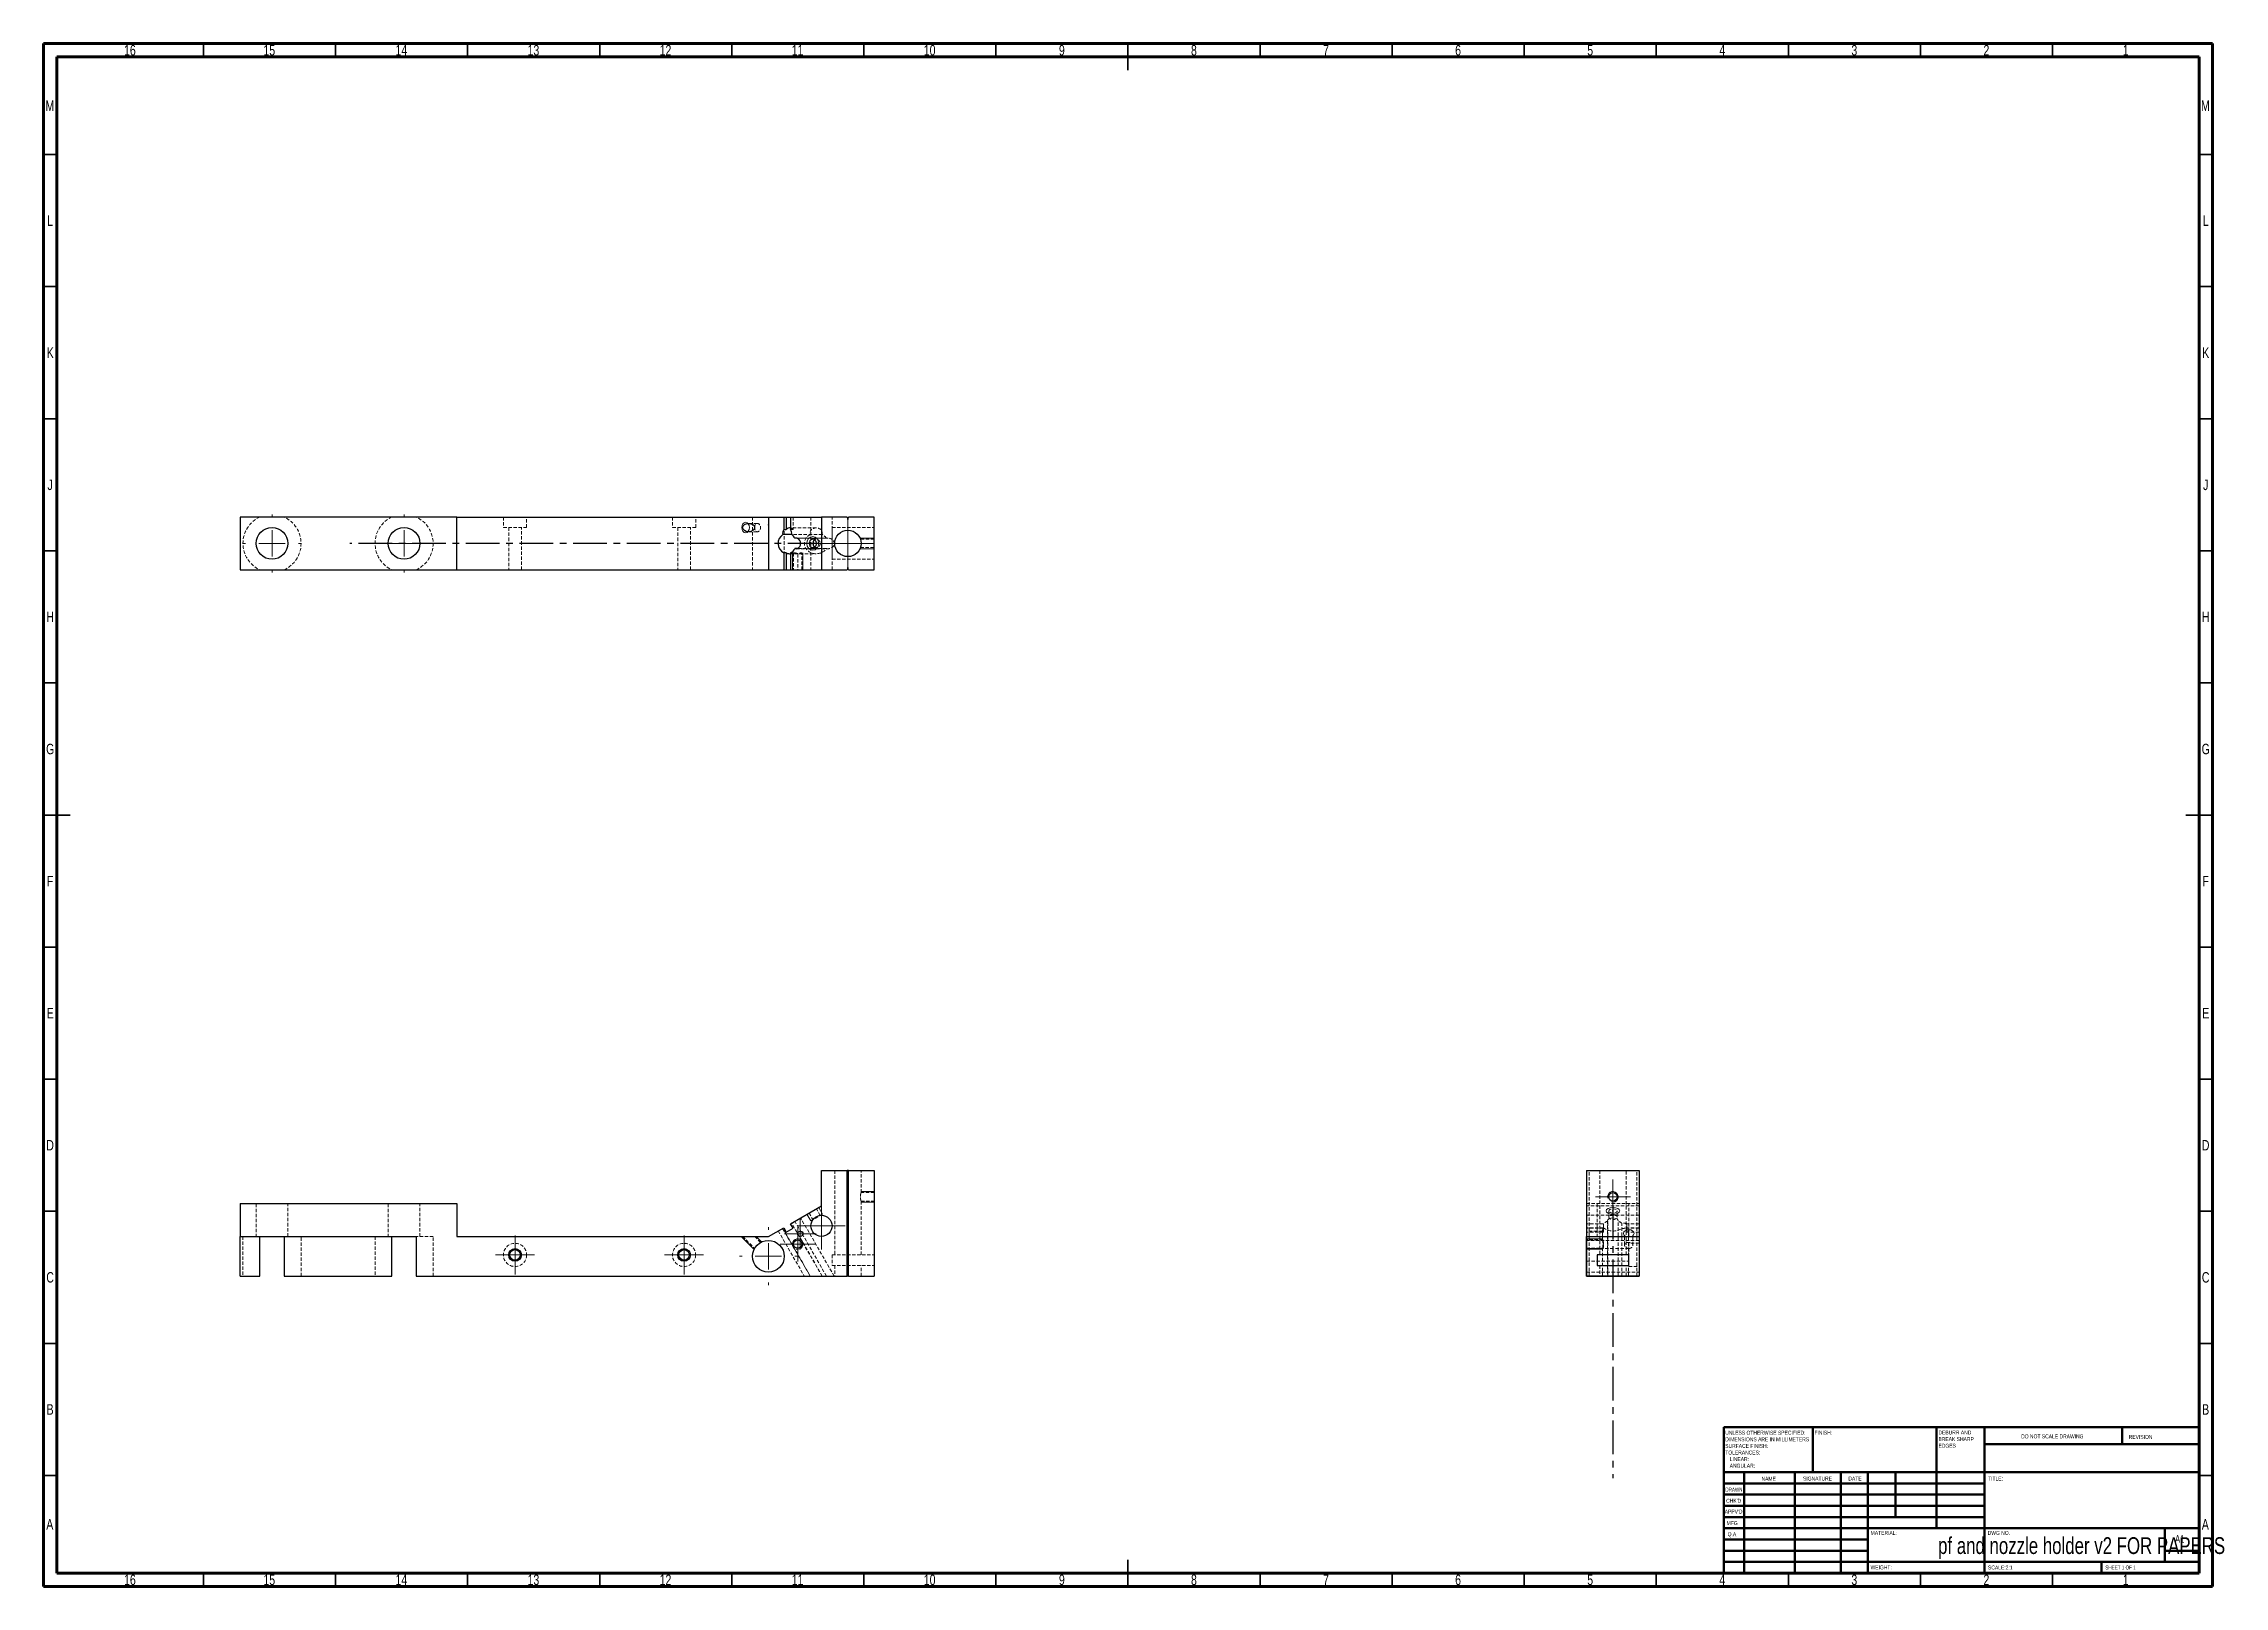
# Model space of a CAD drawing. Header units: millimetres. Extents: x 15 to 841, y 5 to 589.
import ezdxf

# ---------------------------------------------------------------- set-up
doc = ezdxf.new("R2010")
doc.units = ezdxf.units.MM
doc.header["$PDSIZE"] = -1
doc.linetypes.add('CENTERX2', pattern=[20.32, 12.7, -2.54, 2.54, -2.54])
doc.linetypes.add('HIDDEN', pattern=[1.905, 1.27, -0.635])
doc.styles.add('SLDTEXTSTYLE0', font='TXT', dxfattribs={"width": 0.75})
doc.styles.add('SLDTEXTSTYLE1', font='TXT', dxfattribs={"width": 0.686449})
doc.styles.add('SLDTEXTSTYLE2', font='TXT', dxfattribs={"width": 0.6875})

# ---------------------------------------------------------------- blocks, each defined once
blk = doc.blocks.new('SW_NOTE_0')
at = {"color": 0, "linetype": 'Continuous', "lineweight": 0, "char_height": 1.5, "attachment_point": 1, "style": 'SLDTEXTSTYLE0'}
for s, insert in [('UNLESS OTHERWISE SPECIFIED:', (0, 1.93)), ('TOLERANCES:', (0, -5.57)), ('SURFACE FINISH:', (0, -3.07)), ('DIMENSIONS ARE IN MILLIMETERS', (0, -0.57)), ('LINEAR:', (1.69, -8.07)), ('ANGULAR:', (1.69, -10.57))]:
    blk.add_mtext(s, dxfattribs=dict(at, insert=insert))
blk = doc.blocks.new('SW_NOTE_0_1')
at = {"color": 0, "linetype": 'Continuous', "lineweight": 0, "char_height": 1.5, "attachment_point": 1, "style": 'SLDTEXTSTYLE0'}
for s, insert in [('DEBURR AND', (0, 1.93)), ('BREAK SHARP', (0, -0.57)), ('EDGES', (0, -3.07))]:
    blk.add_mtext(s, dxfattribs=dict(at, insert=insert))
blk = doc.blocks.new('SW_CENTERMARKSYMBOL_0')
at = {"color": 0, "linetype": 'Continuous', "lineweight": 18}
for p, q in [((-5, 0), (-6.6, 0)), ((0, 0), (-5, 0)), ((0, 5), (0, 6.6)), ((0, 0), (0, 5)), ((0, 0), (0, -5)), ((0, 0), (5, 0)), ((5, 0), (6.6, 0)), ((0, -5), (0, -6.6))]:
    blk.add_line(p, q, dxfattribs=at)
blk = doc.blocks.new('SW_CENTERMARKSYMBOL_1')
at = {"color": 0, "linetype": 'Continuous', "lineweight": 18}
for p, q in [((-5, 0), (-6, 0)), ((0, 0), (-5, 0)), ((0, 5), (0, 6)), ((0, 0), (0, 5)), ((0, 0), (0, -5)), ((0, 0), (5, 0)), ((5, 0), (6, 0)), ((0, -5), (0, -6))]:
    blk.add_line(p, q, dxfattribs=at)
blk = doc.blocks.new('SW_CENTERMARKSYMBOL_2')
at = {"color": 0, "linetype": 'Continuous', "lineweight": 18}
for p, q in [((0, 5), (0, 9)), ((-5, 0), (-9, 0)), ((0, 0), (-5, 0)), ((0, 0), (0, 5)), ((0, 0), (0, -5)), ((0, 0), (5, 0)), ((5, 0), (9, 0)), ((0, -5), (0, -9))]:
    blk.add_line(p, q, dxfattribs=at)
blk = doc.blocks.new('SW_CENTERMARKSYMBOL_3')
at = {"color": 0, "linetype": 'Continuous', "lineweight": 18}
for p, q in [((0, 10), (0, 11)), ((-10, 0), (-11, 0)), ((0, 0), (-5, 0)), ((0, 0), (0, 5)), ((0, 0), (0, -5)), ((0, 0), (5, 0)), ((10, 0), (11, 0)), ((0, -10), (0, -11))]:
    blk.add_line(p, q, dxfattribs=at)
blk = doc.blocks.new('SW_CENTERMARKSYMBOL_4')
at = {"color": 0, "linetype": 'Continuous', "lineweight": 18}
for p, q in [((-5, 0), (-7.4, 0)), ((0, 0), (-5, 0)), ((0, 5), (0, 7.4)), ((0, 0), (0, 5)), ((0, 0), (0, -5)), ((0, 0), (5, 0)), ((5, 0), (7.4, 0)), ((0, -5), (0, -7.4))]:
    blk.add_line(p, q, dxfattribs=at)
blk = doc.blocks.new('SW_CENTERMARKSYMBOL_5')
at = {"color": 0, "linetype": 'Continuous', "lineweight": 18}
for p, q in [((-5, 0), (-7.4, 0)), ((0, 0), (-5, 0)), ((0, 5), (0, 7.4)), ((0, 0), (0, 5)), ((0, 0), (0, -5)), ((0, 0), (5, 0)), ((5, 0), (7.4, 0)), ((0, -5), (0, -7.4))]:
    blk.add_line(p, q, dxfattribs=at)
blk = doc.blocks.new('SW_CENTERMARKSYMBOL_6')
at = {"color": 0, "linetype": 'Continuous', "lineweight": 18}
for p, q in [((0, 10), (0, 11)), ((-10, 0), (-11, 0)), ((0, 0), (-5, 0)), ((0, 0), (0, 5)), ((0, 0), (0, -5)), ((0, 0), (5, 0)), ((10, 0), (11, 0)), ((0, -10), (0, -11))]:
    blk.add_line(p, q, dxfattribs=at)
blk = doc.blocks.new('SW_CENTERMARKSYMBOL_7')
at = {"color": 0, "linetype": 'Continuous', "lineweight": 18}
for p, q in [((0, 5), (0, 10)), ((-5, 0), (-10, 0)), ((0, 0), (-5, 0)), ((0, 0), (0, 5)), ((0, 0), (0, -5)), ((0, 0), (5, 0)), ((5, 0), (10, 0)), ((0, -5), (0, -10))]:
    blk.add_line(p, q, dxfattribs=at)
blk = doc.blocks.new('SW_CENTERMARKSYMBOL_8')
at = {"color": 0, "linetype": 'Continuous', "lineweight": 18}
for p, q in [((0, 10), (0, 11)), ((-10, 0), (-11, 0)), ((0, 0), (-5, 0)), ((0, 0), (0, 5)), ((0, 0), (0, -5)), ((0, 0), (5, 0)), ((10, 0), (11, 0)), ((0, -10), (0, -11))]:
    blk.add_line(p, q, dxfattribs=at)
blk = doc.blocks.new('SW_CENTERMARKSYMBOL_9')
at = {"color": 0, "linetype": 'Continuous', "lineweight": 18}
for p, q in [((-5, 0), (-6.6, 0)), ((0, 0), (-5, 0)), ((0, 5), (0, 6.6)), ((0, 0), (0, 5)), ((0, 0), (0, -5)), ((0, 0), (5, 0)), ((5, 0), (6.6, 0)), ((0, -5), (0, -6.6))]:
    blk.add_line(p, q, dxfattribs=at)

msp = doc.modelspace()

# ---------------------------------------------------------------- linework, layer by layer
at = {"color": 7, "linetype": 'Continuous', "lineweight": 70}
for p, q in [((15, 5), (15, 589)), ((15, 589), (836, 589)), ((836, 589), (836, 5)), ((20, 10), (20, 584)), ((20, 584), (831, 584)), ((831, 584), (831, 10)), ((831, 10), (20, 10)), ((836, 5), (15, 5))]:
    msp.add_line(p, q, dxfattribs=at)
at = {"color": 7, "linetype": 'Continuous', "lineweight": 35}
for p, q in [((75.5, 584), (75.5, 589)), ((125.5, 584), (125.5, 589)), ((175.5, 584), (175.5, 589)), ((225.5, 584), (225.5, 589)), ((275.5, 584), (275.5, 589)), ((325.5, 584), (325.5, 589)), ((375.5, 584), (375.5, 589)), ((425.5, 589), (425.5, 579)), ((425.5, 584), (425.5, 589)), ((475.5, 584), (475.5, 589)), ((525.5, 584), (525.5, 589)), ((575.5, 584), (575.5, 589)), ((625.5, 584), (625.5, 589)), ((675.5, 584), (675.5, 589)), ((725.5, 584), (725.5, 589)), ((775.5, 584), (775.5, 589)), ((20, 547), (15, 547)), ((831, 547), (836, 547)), ((20, 497), (15, 497)), ((831, 497), (836, 497)), ((20, 447), (15, 447)), ((831, 447), (836, 447)), ((20, 397), (15, 397)), ((831, 397), (836, 397)), ((20, 347), (15, 347)), ((831, 347), (836, 347)), ((15, 297), (25, 297)), ((20, 297), (15, 297)), ((836, 297), (826, 297)), ((831, 297), (836, 297)), ((20, 247), (15, 247)), ((831, 247), (836, 247)), ((20, 197), (15, 197)), ((831, 197), (836, 197)), ((20, 147), (15, 147)), ((831, 147), (836, 147)), ((20, 97), (15, 97)), ((831, 97), (836, 97)), ((20, 47), (15, 47)), ((831, 47), (836, 47)), ((75.5, 10), (75.5, 5)), ((125.5, 10), (125.5, 5)), ((175.5, 10), (175.5, 5)), ((225.5, 10), (225.5, 5)), ((275.5, 10), (275.5, 5)), ((325.5, 10), (325.5, 5)), ((375.5, 10), (375.5, 5)), ((425.5, 5), (425.5, 15)), ((425.5, 10), (425.5, 5)), ((475.5, 10), (475.5, 5)), ((525.5, 10), (525.5, 5)), ((575.5, 10), (575.5, 5)), ((625.5, 10), (625.5, 5)), ((675.5, 10), (675.5, 5)), ((725.5, 10), (725.5, 5)), ((775.5, 10), (775.5, 5))]:
    msp.add_line(p, q, dxfattribs=at)
at = {"color": 7, "linetype": 'Continuous', "lineweight": 25}
for p, q in [((89.46, 409.8), (89.46, 389.8)), ((171.46, 409.8), (89.46, 409.8)), ((171.46, 389.8), (171.46, 409.8)), ((171.46, 409.8), (289.46, 409.8)), ((289.46, 409.8), (289.46, 389.8)), ((289.46, 409.8), (295.16, 409.8)), ((295.16, 409.8), (295.16, 405.02)), ((295.16, 409.8), (296.16, 409.8)), ((295.16, 405.02), (296.16, 405.02)), ((296.16, 409.8), (296.16, 405.02)), ((296.16, 409.8), (297.76, 409.8)), ((297.76, 409.8), (297.76, 405.02)), ((297.76, 409.8), (309.46, 409.8)), ((309.46, 409.8), (309.46, 389.8)), ((319.2, 409.8), (309.46, 409.8)), ((319.2, 409.8), (319.46, 408.8)), ((319.46, 408.8), (319.73, 409.8)), ((329.46, 409.8), (319.73, 409.8)), ((329.46, 389.8), (329.46, 409.8)), ((298.14, 403.18), (294.79, 403.18)), ((300.28, 401.73), (299.4, 401.73)), ((300.28, 397.86), (299.4, 397.86)), ((89.46, 389.8), (171.46, 389.8)), ((171.46, 389.8), (289.46, 389.8)), ((289.46, 389.8), (295.16, 389.8)), ((296.16, 396.2), (295.16, 396.2)), ((295.16, 396.2), (295.16, 389.8)), ((295.16, 389.8), (296.16, 389.8)), ((296.16, 396.2), (296.16, 389.8)), ((296.16, 389.8), (297.76, 389.8)), ((297.76, 396.2), (297.76, 389.8)), ((297.76, 389.8), (309.46, 389.8)), ((309.46, 389.8), (319.2, 389.8)), ((319.46, 390.8), (319.2, 389.8)), ((319.73, 389.8), (319.46, 390.8)), ((319.73, 389.8), (329.46, 389.8)), ((309.46, 149.02), (309.46, 162.47)), ((309.46, 162.47), (319.2, 162.47)), ((319.2, 122.47), (319.2, 162.47)), ((319.46, 162.47), (319.2, 162.47)), ((319.46, 122.47), (319.46, 162.47)), ((319.73, 162.47), (319.46, 162.47)), ((319.73, 122.47), (319.73, 162.47)), ((319.73, 162.47), (329.46, 162.47)), ((329.46, 162.47), (329.46, 122.47)), ((599.07, 162.47), (599.07, 122.47)), ((599.07, 162.47), (619.07, 162.47)), ((619.07, 162.47), (619.07, 122.47)), ((89.46, 149.88), (89.46, 137.48)), ((89.46, 149.88), (171.46, 149.88)), ((171.46, 149.88), (171.46, 137.48)), ((297.76, 142.27), (309.46, 149.02)), ((289.46, 137.48), (295.16, 140.77)), ((295.16, 140.77), (296.16, 139.04)), ((296.16, 139.04), (298.76, 140.54)), ((298.76, 140.54), (297.76, 142.27)), ((89.46, 137.48), (96.88, 137.48)), ((89.46, 122.47), (89.46, 137.48)), ((89.46, 137.48), (156.05, 137.48)), ((96.88, 122.47), (96.88, 137.48)), ((106.05, 137.48), (106.05, 122.47)), ((106.05, 137.48), (146.88, 137.48)), ((146.88, 122.47), (146.88, 137.48)), ((156.05, 137.48), (156.05, 122.47)), ((171.46, 137.48), (289.46, 137.48)), ((615.07, 130.47), (603.07, 130.47)), ((603.07, 130.47), (603.07, 126.47)), ((603.07, 126.47), (615.07, 126.47)), ((615.07, 126.47), (615.07, 130.47)), ((89.46, 122.47), (96.88, 122.47)), ((106.05, 122.47), (146.88, 122.47)), ((156.05, 122.47), (319.2, 122.47)), ((319.46, 122.47), (319.2, 122.47)), ((319.73, 122.47), (319.46, 122.47)), ((319.73, 122.47), (329.46, 122.47)), ((599.07, 122.47), (619.07, 122.47))]:
    msp.add_line(p, q, dxfattribs=at)
at = {"color": 7, "linetype": 'HIDDEN', "lineweight": 18}
for p, q in [((189.06, 409.8), (189.06, 405.8)), ((189.06, 405.8), (197.86, 405.8)), ((191.06, 405.8), (191.06, 389.8)), ((195.86, 389.8), (195.86, 405.8)), ((197.86, 405.8), (197.86, 409.8)), ((253.06, 409.8), (253.06, 405.8)), ((253.06, 405.8), (261.86, 405.8)), ((255.06, 405.8), (255.06, 389.8)), ((259.86, 389.8), (259.86, 405.8)), ((261.86, 405.8), (261.86, 409.8)), ((285.15, 407.4), (281.88, 407.4)), ((283.39, 409.8), (283.39, 389.8)), ((295.39, 389.8), (295.39, 409.8)), ((307.46, 405.7), (297.46, 405.7)), ((298.76, 405.02), (297.76, 405.02)), ((298.76, 409.8), (298.76, 405.02)), ((305.46, 409.8), (305.46, 389.8)), ((313.46, 389.8), (313.46, 409.8)), ((313.46, 405.8), (313.46, 393.8)), ((313.46, 405.8), (329.46, 405.8)), ((281.88, 404.2), (285.15, 404.2)), ((309.7, 403.18), (298.14, 403.18)), ((311.97, 401.8), (299.84, 401.8)), ((299.84, 397.8), (311.97, 397.8)), ((311.37, 401.73), (300.28, 401.73)), ((311.37, 397.86), (300.28, 397.86)), ((307.46, 401.4), (306.19, 401.4)), ((306.19, 398.2), (307.46, 398.2)), ((329.46, 401.4), (324.2, 401.4)), ((324.2, 398.2), (329.46, 398.2)), ((297.46, 395.9), (299.67, 395.9)), ((297.76, 396.2), (298.76, 396.2)), ((298.76, 396.2), (298.76, 389.8)), ((298.86, 396.15), (298.86, 389.8)), ((302.46, 395.8), (300.46, 395.8)), ((300.46, 395.8), (300.46, 389.8)), ((301.26, 395.9), (307.46, 395.9)), ((302.06, 389.8), (302.06, 396.15)), ((302.46, 389.8), (302.46, 395.8)), ((313.46, 393.8), (329.46, 393.8)), ((314.46, 162.47), (314.46, 130.47)), ((324.46, 154.06), (324.46, 162.47)), ((600.07, 122.47), (600.07, 162.47)), ((604.07, 162.47), (604.07, 130.47)), ((614.07, 130.47), (614.07, 162.47)), ((618.07, 122.47), (618.07, 162.47)), ((95.46, 149.88), (95.46, 137.48)), ((107.46, 137.48), (107.46, 149.88)), ((145.46, 149.88), (145.46, 137.48)), ((157.46, 137.48), (157.46, 149.88)), ((324.2, 152.47), (324.2, 152.6)), ((329.46, 154.07), (324.46, 154.07)), ((324.46, 130.47), (324.46, 150.87)), ((324.46, 150.87), (329.46, 150.87)), ((599.07, 149.88), (619.07, 149.88)), ((619.07, 149.02), (599.07, 149.02)), ((603.07, 149.88), (603.07, 137.48)), ((615.07, 137.48), (615.07, 149.88)), ((294.73, 140.52), (305.15, 122.47)), ((305.23, 122.47), (294.79, 140.55)), ((309.7, 122.47), (298.14, 142.49)), ((309.77, 122.47), (298.2, 142.52)), ((311.37, 122.47), (299.4, 143.21)), ((314.28, 122.47), (301.57, 144.47)), ((304.8, 146.34), (306.24, 143.84)), ((305.38, 143.34), (309.88, 145.94)), ((309.02, 145.44), (307.58, 147.94)), ((619.07, 145.47), (599.07, 145.47)), ((605.47, 142.27), (599.07, 142.27)), ((605.47, 140.77), (599.07, 140.77)), ((605.47, 140.54), (599.07, 140.54)), ((605.47, 142.27), (605.47, 140.54)), ((605.47, 139.04), (605.47, 140.54)), ((607.07, 143.47), (607.07, 122.47)), ((607.14, 122.47), (607.14, 143.21)), ((607.47, 147.14), (607.47, 144.93)), ((610.67, 144.93), (610.67, 147.14)), ((611, 122.47), (611, 143.21)), ((611.07, 122.47), (611.07, 143.47)), ((612.46, 122.47), (612.46, 142.49)), ((614.29, 140.54), (614.29, 142.27)), ((619.07, 142.27), (614.29, 142.27)), ((619.07, 140.77), (614.29, 140.77)), ((614.29, 140.54), (614.29, 139.04)), ((619.07, 140.54), (614.29, 140.54)), ((90.46, 137.48), (90.46, 122.47)), ((112.46, 122.47), (112.46, 137.48)), ((140.46, 137.48), (140.46, 122.47)), ((162.46, 137.48), (156.05, 137.48)), ((162.46, 122.47), (162.46, 137.48)), ((279.62, 137.48), (284.17, 132.93)), ((286.43, 135.2), (284.15, 137.48)), ((293.09, 139.57), (302.96, 122.47)), ((605.07, 139.47), (599.07, 139.47)), ((605.47, 139.04), (599.07, 139.04)), ((619.07, 137.48), (599.07, 137.48)), ((599.07, 137.47), (619.07, 137.47)), ((605.26, 136.19), (599.07, 136.19)), ((619.07, 135.97), (599.07, 135.97)), ((599.07, 132.99), (605.26, 132.99)), ((615.07, 132.87), (599.07, 132.87)), ((605.07, 138.47), (605.07, 139.47)), ((605.07, 137.47), (605.07, 138.47)), ((605.17, 139.79), (605.17, 135.96)), ((605.17, 133.21), (605.17, 122.47)), ((613.47, 137.48), (613.47, 134.21)), ((619.07, 139.04), (614.29, 139.04)), ((614.97, 122.47), (614.97, 139.79)), ((615.07, 134.87), (615.07, 130.47)), ((619.07, 134.87), (615.07, 134.87)), ((616.67, 134.21), (616.67, 137.48)), ((313.46, 130.47), (329.46, 130.47)), ((313.46, 130.47), (313.46, 126.47)), ((313.46, 126.47), (329.46, 126.47)), ((314.46, 126.47), (314.46, 122.47)), ((324.46, 122.47), (324.46, 126.47)), ((599.07, 128.07), (615.07, 128.07)), ((599.07, 123.97), (619.07, 123.97)), ((604.07, 126.47), (604.07, 122.47)), ((614.07, 122.47), (614.07, 126.47)), ((615.07, 126.47), (615.07, 126.07)), ((615.07, 126.07), (619.07, 126.07))]:
    msp.add_line(p, q, dxfattribs=at)
at = {"color": 7, "linetype": 'CENTERX2'}
for p, q in [((309.46, 399.8), (130.97, 399.8)), ((609.07, 149.02), (609.07, 45.97))]:
    msp.add_line(p, q, dxfattribs=at)
at = {"color": 7, "linetype": 'Continuous', "lineweight": 18}
for p, q in [((298.46, 389.8), (298.46, 396.3)), ((302.46, 389.8), (302.46, 396.3)), ((329.46, 401.8), (324.05, 401.8)), ((329.46, 397.8), (324.05, 397.8)), ((329.46, 154.47), (324.46, 154.47)), ((329.46, 150.47), (324.46, 150.47)), ((303.94, 145.84), (305.38, 143.34)), ((308.44, 148.44), (309.88, 145.94)), ((279.05, 137.48), (283.97, 132.56)), ((284.71, 137.48), (286.8, 135.39)), ((599.07, 136.59), (605.3, 136.59)), ((599.07, 132.59), (605.3, 132.59))]:
    msp.add_line(p, q, dxfattribs=at)
at = {"color": 7, "linetype": 'Continuous'}
for p, q in [((599.07, 122.47), (599.07, 137.48)), ((599.07, 137.48), (619.07, 137.48)), ((619.07, 137.48), (619.07, 122.47)), ((619.07, 122.47), (599.07, 122.47))]:
    msp.add_line(p, q, dxfattribs=at)
at = {"color": 7, "linetype": 'Continuous', "lineweight": 50}
for p, q in [((651, 65.25), (831, 65.25)), ((651, 65.25), (651, 10)), ((684.8, 48.25), (684.8, 65.25)), ((731.6, 65.25), (731.6, 27)), ((749.8, 65.25), (749.8, 10)), ((831, 58.88), (749.8, 58.88)), ((801.8, 58.88), (801.8, 65.25)), ((831, 48.25), (651, 48.25)), ((749.8, 44), (651, 44)), ((658.8, 48.25), (658.8, 10)), ((677.99, 48.25), (677.99, 10)), ((695.4, 48.25), (695.4, 10)), ((705.6, 10), (705.6, 48.25)), ((716, 31.25), (716, 48.25)), ((749.8, 39.75), (651, 39.75)), ((749.8, 35.5), (651, 35.5)), ((749.8, 31.25), (651, 31.25)), ((705.6, 27), (651, 27)), ((705.6, 27), (831, 27)), ((818, 14.25), (818, 27)), ((705.6, 22.75), (651, 22.75)), ((705.6, 18.5), (651, 18.5)), ((831, 18.5), (818, 18.5)), ((651, 14.25), (831, 14.25)), ((794, 10), (794, 14.25))]:
    msp.add_line(p, q, dxfattribs=at)
at = {"color": 7, "linetype": 'Continuous', "lineweight": 18, "flags": 128}
for points in [[(280.75, 403.8), (280.21, 403.95), (279.75, 404.38), (279.45, 405.03), (279.34, 405.8), (279.45, 406.56), (279.75, 407.21), (280.21, 407.64), (280.75, 407.8), (281.29, 407.64), (281.75, 407.21), (282.06, 406.56), (282.17, 405.8), (282.06, 405.03), (281.75, 404.38), (281.29, 403.95), (280.75, 403.8)], [(306.19, 397.2), (305.33, 397.39), (304.6, 397.96), (304.11, 398.8), (303.94, 399.8), (304.11, 400.79), (304.6, 401.63), (305.33, 402.2), (306.19, 402.4), (307.05, 402.2), (307.78, 401.63), (308.27, 400.79), (308.44, 399.8), (308.27, 398.8), (307.78, 397.96), (307.05, 397.39), (306.19, 397.2)], [(606.47, 147.14), (606.67, 146.64), (607.23, 146.22), (608.08, 145.93), (609.07, 145.84), (610.07, 145.93), (610.91, 146.22), (611.47, 146.64), (611.67, 147.14), (611.47, 147.63), (610.91, 148.05), (610.07, 148.34), (609.07, 148.44), (608.08, 148.34), (607.23, 148.05), (606.67, 147.63), (606.47, 147.14)], [(613.07, 138.61), (613.22, 138.07), (613.66, 137.61), (614.31, 137.3), (615.07, 137.19), (615.84, 137.3), (616.49, 137.61), (616.92, 138.07), (617.07, 138.61), (616.92, 139.15), (616.49, 139.61), (615.84, 139.92), (615.07, 140.02), (614.31, 139.92), (613.66, 139.61), (613.22, 139.15), (613.07, 138.61)]]:
    msp.add_lwpolyline(points, dxfattribs=at)
at = {"color": 7, "linetype": 'Continuous', "lineweight": 25, "flags": 128}
for points in [[(299.4, 397.86), (299.92, 397.8), (300.44, 397.92), (300.9, 398.21), (301.26, 398.65), (301.49, 399.19), (301.57, 399.8), (301.49, 400.4), (301.26, 400.94), (300.9, 401.38), (300.44, 401.67), (299.92, 401.79), (299.4, 401.73)], [(304.8, 399.8), (304.88, 399.28), (305.1, 398.81), (305.43, 398.46), (305.85, 398.24), (306.3, 398.2), (306.75, 398.33), (307.13, 398.62), (307.41, 399.03), (307.56, 399.53), (307.56, 400.06), (307.41, 400.56), (307.13, 400.97), (306.75, 401.26), (306.3, 401.39), (305.85, 401.35), (305.43, 401.13), (305.1, 400.78), (304.88, 400.31), (304.8, 399.8)]]:
    msp.add_lwpolyline(points, dxfattribs=at)
at = {"color": 7, "linetype": 'HIDDEN', "lineweight": 18, "flags": 128}
for points in [[(607.14, 143.21), (607.07, 143.51), (607.19, 143.81), (607.49, 144.08), (607.93, 144.29), (608.47, 144.42), (609.07, 144.47), (609.67, 144.42), (610.22, 144.29), (610.66, 144.08), (610.95, 143.81), (611.07, 143.51), (611, 143.21)], [(609.07, 146.34), (608.55, 146.38), (608.09, 146.5), (607.73, 146.7), (607.52, 146.94), (607.48, 147.2), (607.61, 147.46), (607.89, 147.68), (608.31, 147.84), (608.81, 147.92), (609.33, 147.92), (609.83, 147.84), (610.25, 147.68), (610.54, 147.46), (610.67, 147.2), (610.62, 146.94), (610.41, 146.7), (610.05, 146.5), (609.59, 146.38), (609.07, 146.34)], [(614.29, 139.04), (614.58, 139.19), (614.79, 139.38), (614.93, 139.58), (614.97, 139.79), (614.93, 140), (614.79, 140.2), (614.58, 140.38), (614.29, 140.54)]]:
    msp.add_lwpolyline(points, dxfattribs=at)
at = {"color": 7, "linetype": 'Continuous', "lineweight": 25}
for centre, radius in [((101.46, 399.8), 6), ((151.46, 399.8), 6), ((319.46, 399.8), 5), ((609.07, 152.47), 1.6), ((309.46, 141.47), 4), ((193.46, 130.47), 2.4), ((257.46, 130.47), 2.4), ((289.39, 129.97), 6), ((300.46, 134.59), 1.6), ((301.46, 138.47), 1)]:
    msp.add_circle(centre, radius, dxfattribs=at)
at = {"color": 7, "linetype": 'HIDDEN', "lineweight": 18}
for centre in [(193.46, 130.47), (257.46, 130.47)]:
    msp.add_circle(centre, 4.4, dxfattribs=at)
at = {"color": 7, "linetype": 'Continuous'}
for centre in [(193.46, 130.47), (257.46, 130.47)]:
    msp.add_circle(centre, 2, dxfattribs=at)
at = {"color": 7, "linetype": 'HIDDEN', "lineweight": 18}
for centre, radius, start, end in [((101.46, 399.8), 11, 114.61998, 245.38002), ((101.46, 399.8), 11, 294.61998, 65.38002), ((151.46, 399.8), 11, 114.61998, 245.38002), ((151.46, 399.8), 11, 294.61998, 65.38002), ((297.41, 404.03), 1.67, 36.24648, 77.94044), ((297.45, 398.9), 3.01, 275.93167, 295.84992), ((606.28, 139.79), 1.1, 137.07655, 222.92345), ((607.9, 139.92), 3.38, 103.03504, 135.99222), ((609.11, 145.29), 5.8, 231.17077, 305.27859), ((610.07, 139.52), 3.81, 51.10187, 75.76803), ((612.97, 138.95), 3.57, 68.27189, 98.27126), ((612.97, 144.09), 3.57, 261.72874, 291.72811)]:
    msp.add_arc(centre, radius, start, end, dxfattribs=at)
at = {"color": 7, "linetype": 'Continuous', "lineweight": 25}
for centre, radius, start, end in [((296.96, 403.7), 2.23, 143.58788, 193.31441), ((297.47, 404.09), 1.61, 79.56179, 144.5261), ((295.97, 403.7), 2.23, 346.68559, 36.41212), ((297.19, 399.81), 4.14, 125.41212, 240.73383), ((296.16, 399.4), 3.59, 296.58504, 334.54371), ((296.08, 400.13), 3.68, 25.75728, 56.02951), ((297.47, 398.87), 2.98, 244.08099, 275.71741)]:
    msp.add_arc(centre, radius, start, end, dxfattribs=at)
at = {"color": 7, "linetype": 'Continuous', "lineweight": 18}
for centre in [(609.07, 152.47), (300.46, 134.59)]:
    msp.add_arc(centre, 2, 255, 195, dxfattribs=at)
at = {"color": 7, "linetype": 'Continuous', "lineweight": 25}
msp.add_ellipse((281.88, 405.8), major_axis=(-2.26, 0), ratio=0.707107, dxfattribs=at)
at = {"color": 7, "linetype": 'HIDDEN', "lineweight": 18}
for centre, major_axis, start_param, end_param in [((307.46, 403.7), (-2.31, 0), 2.882286, 6.542492), ((307.46, 399.8), (-4.5, 0), 5.231002, 8.906165), ((307.46, 399.8), (-4.5, 0), 3.660206, 4.193776), ((311.97, 399.8), (-2.31, 0), 1.31149, 4.971695)]:
    msp.add_ellipse(centre, major_axis=major_axis, ratio=0.866025, start_param=start_param, end_param=end_param, dxfattribs=at)
for points, knots in [([(284.17, 405.8), (284.17, 405.58), (284.19, 405.37), (284.27, 404.99), (284.34, 404.81), (284.51, 404.52), (284.61, 404.4), (284.86, 404.24), (285, 404.2), (285.29, 404.2), (285.45, 404.24), (285.75, 404.4), (285.9, 404.52), (286.15, 404.81), (286.25, 404.99), (286.39, 405.37), (286.43, 405.59), (286.43, 406), (286.39, 406.22), (286.25, 406.6), (286.15, 406.78), (285.77, 407.22), (285.45, 407.4), (285, 407.4), (284.86, 407.35), (284.61, 407.19), (284.51, 407.07), (284.34, 406.78), (284.27, 406.6), (284.19, 406.22), (284.17, 406.01), (284.17, 405.8)], [0, 0, 0, 0, 0.0625, 0.0625, 0.125, 0.125, 0.1875, 0.1875, 0.25, 0.25, 0.3125, 0.3125, 0.375, 0.375, 0.4375, 0.4375, 0.5, 0.5, 0.5625, 0.5625, 0.625, 0.625, 0.75, 0.75, 0.8125, 0.8125, 0.875, 0.875, 0.9375, 0.9375, 1, 1, 1, 1]), ([(306.83, 398.39), (306.86, 398.38), (306.92, 398.34), (307.01, 398.29), (307.12, 398.25), (307.23, 398.22), (307.34, 398.2), (307.45, 398.19), (307.61, 398.2), (307.8, 398.23), (308.02, 398.31), (308.2, 398.41), (308.33, 398.5), (308.43, 398.58), (308.53, 398.67), (308.62, 398.77), (308.71, 398.87), (308.78, 398.99), (308.85, 399.11), (308.91, 399.23), (308.96, 399.37), (309, 399.54), (309.02, 399.72), (309.01, 399.9), (308.99, 400.07), (308.94, 400.27), (308.85, 400.5), (308.73, 400.68), (308.63, 400.82), (308.54, 400.91), (308.44, 401.01), (308.34, 401.09), (308.22, 401.17), (308.11, 401.23), (307.99, 401.29), (307.87, 401.33), (307.75, 401.37), (307.59, 401.39), (307.43, 401.4), (307.29, 401.38), (307.15, 401.35), (306.98, 401.3), (306.87, 401.22), (306.82, 401.19)], [0, 0, 0, 0, 0.017305, 0.038453, 0.05978, 0.079274, 0.099078, 0.119042, 0.139335, 0.176443, 0.214334, 0.252047, 0.271158, 0.29051, 0.310481, 0.330719, 0.351094, 0.371752, 0.392222, 0.412845, 0.433974, 0.455288, 0.493975, 0.513648, 0.533645, 0.570204, 0.607498, 0.645576, 0.664867, 0.6844, 0.704696, 0.725279, 0.746008, 0.767042, 0.787281, 0.807843, 0.828573, 0.849655, 0.887773, 0.907141, 0.926809, 0.963815, 1, 1, 1, 1]), ([(302.06, 396.15), (302.06, 396.19), (302.02, 396.22), (301.86, 396.24), (301.74, 396.24), (301.44, 396.19), (301.26, 396.15), (300.88, 396.06), (300.67, 396.02), (300.26, 395.94), (300.05, 395.91), (299.65, 395.89), (299.48, 395.9), (299.03, 395.96), (298.86, 396.07), (298.86, 396.19), (298.9, 396.22), (299.07, 396.24), (299.19, 396.24), (299.64, 396.17), (300.05, 396.05), (300.67, 395.94), (300.88, 395.91), (301.27, 395.89), (301.45, 395.9), (301.9, 395.96), (302.06, 396.07), (302.06, 396.15)], [0, 0, 0, 0, 0.0625, 0.0625, 0.125, 0.125, 0.1875, 0.1875, 0.25, 0.25, 0.3125, 0.3125, 0.375, 0.375, 0.5, 0.5, 0.5625, 0.5625, 0.625, 0.625, 0.75, 0.75, 0.8125, 0.8125, 0.875, 0.875, 1, 1, 1, 1]), ([(324.46, 154.06), (324.46, 154.06), (324.46, 154.06), (324.45, 154.02), (324.42, 153.94), (324.39, 153.82), (324.35, 153.66), (324.3, 153.46), (324.26, 153.24), (324.23, 152.98), (324.2, 152.72), (324.2, 152.45), (324.21, 152.19), (324.23, 151.94), (324.26, 151.7), (324.3, 151.48), (324.34, 151.29), (324.39, 151.12), (324.42, 150.99), (324.45, 150.91), (324.46, 150.87), (324.46, 150.87), (324.46, 150.87)], [0, 0, 0, 0, 0.0290518, 0.0793285, 0.1310318, 0.1819918, 0.2343115, 0.2874628, 0.3421146, 0.3958229, 0.4512218, 0.5026778, 0.5557248, 0.6056818, 0.6570103, 0.708487, 0.7613348, 0.8149998, 0.8702381, 0.9234469, 0.9783389, 1, 1, 1, 1]), ([(609.07, 143.84), (608.86, 143.84), (608.65, 143.88), (608.26, 144.02), (608.09, 144.11), (607.79, 144.33), (607.68, 144.46), (607.52, 144.7), (607.47, 144.82), (607.47, 145.04), (607.51, 145.13), (607.68, 145.27), (607.79, 145.32), (608.09, 145.39), (608.26, 145.41), (608.65, 145.44), (608.86, 145.44), (609.28, 145.44), (609.49, 145.44), (609.88, 145.41), (610.05, 145.39), (610.35, 145.32), (610.47, 145.27), (610.63, 145.13), (610.67, 145.04), (610.67, 144.83), (610.63, 144.7), (610.47, 144.46), (610.35, 144.34), (609.91, 144), (609.5, 143.84), (609.07, 143.84)], [0, 0, 0, 0, 0.0625, 0.0625, 0.125, 0.125, 0.1875, 0.1875, 0.25, 0.25, 0.3125, 0.3125, 0.375, 0.375, 0.4375, 0.4375, 0.5, 0.5, 0.5625, 0.5625, 0.625, 0.625, 0.6875, 0.6875, 0.75, 0.75, 0.8125, 0.8125, 0.875, 0.875, 1, 1, 1, 1]), ([(605.43, 134.59), (605.47, 134.8), (605.5, 135.01), (605.52, 135.4), (605.51, 135.58), (605.47, 135.87), (605.43, 135.99), (605.34, 136.15), (605.29, 136.19), (605.22, 136.19), (605.19, 136.15), (605.17, 135.99), (605.17, 135.87), (605.24, 135.42), (605.35, 135.01), (605.47, 134.39), (605.5, 134.18), (605.52, 133.78), (605.51, 133.61), (605.44, 133.16), (605.33, 132.99), (605.22, 132.99), (605.19, 133.03), (605.17, 133.19), (605.17, 133.31), (605.24, 133.76), (605.35, 134.17), (605.43, 134.59)], [0, 0, 0, 0, 0.0625, 0.0625, 0.125, 0.125, 0.1875, 0.1875, 0.25, 0.25, 0.3125, 0.3125, 0.375, 0.375, 0.5, 0.5, 0.5625, 0.5625, 0.625, 0.625, 0.75, 0.75, 0.8125, 0.8125, 0.875, 0.875, 1, 1, 1, 1]), ([(615.07, 132.93), (614.86, 132.93), (614.65, 132.97), (614.26, 133.11), (614.09, 133.21), (613.79, 133.46), (613.67, 133.61), (613.51, 133.91), (613.47, 134.07), (613.47, 134.36), (613.51, 134.5), (613.67, 134.75), (613.79, 134.85), (614.09, 135.02), (614.26, 135.09), (614.65, 135.17), (614.86, 135.19), (615.28, 135.19), (615.49, 135.17), (615.88, 135.09), (616.05, 135.02), (616.5, 134.77), (616.67, 134.51), (616.67, 134.07), (616.63, 133.91), (616.47, 133.61), (616.35, 133.46), (616.06, 133.22), (615.88, 133.11), (615.49, 132.97), (615.28, 132.93), (615.07, 132.93)], [0, 0, 0, 0, 0.0625, 0.0625, 0.125, 0.125, 0.1875, 0.1875, 0.25, 0.25, 0.3125, 0.3125, 0.375, 0.375, 0.4375, 0.4375, 0.5, 0.5, 0.5625, 0.5625, 0.625, 0.625, 0.75, 0.75, 0.8125, 0.8125, 0.875, 0.875, 0.9375, 0.9375, 1, 1, 1, 1])]:
    msp.add_open_spline(points, degree=3, knots=knots, dxfattribs=at)
at = {"color": 7, "linetype": 'Continuous', "lineweight": 25}
for points, knots in [([(306.82, 401.19), (306.82, 401.18), (306.75, 401.15), (306.68, 401.06), (306.58, 400.95), (306.52, 400.86), (306.46, 400.75), (306.4, 400.64), (306.36, 400.52), (306.31, 400.36), (306.27, 400.16), (306.25, 399.95), (306.24, 399.83), (306.24, 399.8)], [0, 0, 0, 0, 0.006129, 0.158214, 0.235286, 0.313346, 0.393503, 0.474213, 0.556704, 0.639837, 0.786533, 0.936341, 1, 1, 1, 1]), ([(306.24, 399.8), (306.25, 399.71), (306.25, 399.58), (306.27, 399.41), (306.3, 399.25), (306.35, 399.09), (306.41, 398.95), (306.46, 398.84), (306.51, 398.74), (306.58, 398.64), (306.65, 398.56), (306.73, 398.48), (306.79, 398.42), (306.83, 398.4), (306.83, 398.39)], [0, 0, 0, 0, 0.147136, 0.221891, 0.297783, 0.444775, 0.519293, 0.594777, 0.671633, 0.749503, 0.827885, 0.907327, 0.986984, 1, 1, 1, 1])]:
    msp.add_open_spline(points, degree=3, knots=knots, dxfattribs=at)
at = {"color": 7, "linetype": 'Continuous'}
for p in [(289.39, 406.8), (306.19, 399.8), (609.07, 152.47), (609.07, 147.14)]:
    msp.add_point(p, dxfattribs=at)

# ---------------------------------------------------------------- block references
at = {"color": 7, "linetype": 'Continuous', "lineweight": 0}
for name, p in [('SW_CENTERMARKSYMBOL_6', (101.46, 399.8)), ('SW_CENTERMARKSYMBOL_8', (151.46, 399.8)), ('SW_CENTERMARKSYMBOL_7', (319.46, 399.8)), ('SW_CENTERMARKSYMBOL_9', (609.07, 152.47)), ('SW_CENTERMARKSYMBOL_2', (309.46, 141.47)), ('SW_CENTERMARKSYMBOL_3', (289.39, 129.97)), ('SW_CENTERMARKSYMBOL_0', (300.46, 134.59)), ('SW_CENTERMARKSYMBOL_1', (301.46, 138.47)), ('SW_CENTERMARKSYMBOL_5', (193.46, 130.47)), ('SW_CENTERMARKSYMBOL_4', (257.46, 130.47)), ('SW_NOTE_0', (651.59, 61.99)), ('SW_NOTE_0_1', (732.31, 62.07))]:
    msp.add_blockref(name, p, dxfattribs=at)

# ---------------------------------------------------------------- texts
for s, insert, char_height, attachment_point, style in [('16', (47.67, 588.47), 3.969, 2, 'SLDTEXTSTYLE0'), ('15', (100.42, 588.47), 3.969, 2, 'SLDTEXTSTYLE0'), ('14', (150.42, 588.47), 3.969, 2, 'SLDTEXTSTYLE0'), ('13', (200.42, 588.47), 3.969, 2, 'SLDTEXTSTYLE0'), ('12', (250.42, 588.47), 3.969, 2, 'SLDTEXTSTYLE0'), ('11', (300.42, 588.47), 3.969, 2, 'SLDTEXTSTYLE0'), ('10', (350.42, 588.47), 3.969, 2, 'SLDTEXTSTYLE0'), ('9', (400.46, 588.47), 3.97, 2, 'SLDTEXTSTYLE0'), ('8', (450.46, 588.47), 3.97, 2, 'SLDTEXTSTYLE0'), ('7', (500.46, 588.47), 3.97, 2, 'SLDTEXTSTYLE0'), ('6', (550.46, 588.47), 3.97, 2, 'SLDTEXTSTYLE0'), ('5', (600.46, 588.47), 3.97, 2, 'SLDTEXTSTYLE0'), ('4', (650.46, 588.47), 3.97, 2, 'SLDTEXTSTYLE0'), ('3', (700.46, 588.47), 3.97, 2, 'SLDTEXTSTYLE0'), ('2', (750.46, 588.47), 3.97, 2, 'SLDTEXTSTYLE0'), ('1', (803.21, 588.47), 3.97, 2, 'SLDTEXTSTYLE0'), ('M', (17.36, 567.47), 3.97, 2, 'SLDTEXTSTYLE0'), ('M', (833.36, 567.47), 3.97, 2, 'SLDTEXTSTYLE0'), ('L', (17.45, 523.97), 3.97, 2, 'SLDTEXTSTYLE0'), ('L', (833.45, 523.97), 3.97, 2, 'SLDTEXTSTYLE0'), ('K', (17.49, 473.97), 3.97, 2, 'SLDTEXTSTYLE0'), ('K', (833.49, 473.97), 3.97, 2, 'SLDTEXTSTYLE0'), ('J', (17.47, 423.97), 3.97, 2, 'SLDTEXTSTYLE0'), ('J', (833.47, 423.97), 3.97, 2, 'SLDTEXTSTYLE0'), ('H', (17.49, 373.97), 3.97, 2, 'SLDTEXTSTYLE0'), ('H', (833.49, 373.97), 3.97, 2, 'SLDTEXTSTYLE0'), ('G', (17.49, 323.97), 3.97, 2, 'SLDTEXTSTYLE0'), ('G', (833.49, 323.97), 3.97, 2, 'SLDTEXTSTYLE0'), ('F', (17.46, 273.97), 3.97, 2, 'SLDTEXTSTYLE0'), ('F', (833.46, 273.97), 3.97, 2, 'SLDTEXTSTYLE0'), ('E', (17.51, 223.97), 3.97, 2, 'SLDTEXTSTYLE0'), ('E', (833.51, 223.97), 3.97, 2, 'SLDTEXTSTYLE0'), ('D', (17.45, 173.97), 3.97, 2, 'SLDTEXTSTYLE0'), ('D', (833.45, 173.97), 3.97, 2, 'SLDTEXTSTYLE0'), ('C', (17.46, 123.97), 3.97, 2, 'SLDTEXTSTYLE0'), ('C', (833.46, 123.97), 3.97, 2, 'SLDTEXTSTYLE0'), ('B', (17.47, 73.97), 3.97, 2, 'SLDTEXTSTYLE0'), ('B', (833.47, 73.97), 3.97, 2, 'SLDTEXTSTYLE0'), ('FINISH:', (685.37, 63.92), 1.5, 1, 'SLDTEXTSTYLE0'), ('DO NOT SCALE DRAWING', (763.61, 62.53), 1.5, 1, 'SLDTEXTSTYLE0'), ('REVISION', (804.33, 62.33), 1.5, 1, 'SLDTEXTSTYLE0'), ('DRAWN', (651.64, 42.38), 1.5, 1, 'SLDTEXTSTYLE1'), ('NAME', (665.32, 46.5), 1.5, 1, 'SLDTEXTSTYLE0'), ('SIGNATURE', (681.03, 46.56), 1.5, 1, 'SLDTEXTSTYLE0'), ('DATE', (698.21, 46.58), 1.5, 1, 'SLDTEXTSTYLE0'), ('TITLE:', (751.09, 46.58), 1.5, 1, 'SLDTEXTSTYLE0'), ("APPV'D", (651.4, 34.07), 1.5, 1, 'SLDTEXTSTYLE0'), ("CHK'D", (651.94, 38.16), 1.5, 1, 'SLDTEXTSTYLE0'), ('A', (17.34, 30.47), 3.97, 2, 'SLDTEXTSTYLE0'), ('MFG', (652.12, 29.72), 1.5, 1, 'SLDTEXTSTYLE0'), ('Q.A', (652.51, 25.5), 1.5, 1, 'SLDTEXTSTYLE0'), ('MATERIAL:', (706.65, 25.99), 1.5, 1, 'SLDTEXTSTYLE0'), ('DWG NO.', (750.95, 25.99), 1.5, 1, 'SLDTEXTSTYLE0'), ('A', (833.34, 30.47), 3.97, 2, 'SLDTEXTSTYLE0'), ('pf and nozzle holder v2 FOR PAPERS', (786.5, 23.61), 6.35, 2, 'SLDTEXTSTYLE0'), ('A1', (821.87, 24.41), 2.91, 1, 'SLDTEXTSTYLE0'), ('16', (47.67, 9.47), 3.969, 2, 'SLDTEXTSTYLE0'), ('15', (100.42, 9.47), 3.969, 2, 'SLDTEXTSTYLE0'), ('14', (150.42, 9.47), 3.969, 2, 'SLDTEXTSTYLE0'), ('13', (200.42, 9.47), 3.969, 2, 'SLDTEXTSTYLE0'), ('12', (250.42, 9.47), 3.969, 2, 'SLDTEXTSTYLE0'), ('11', (300.42, 9.47), 3.969, 2, 'SLDTEXTSTYLE0'), ('10', (350.42, 9.47), 3.969, 2, 'SLDTEXTSTYLE0'), ('9', (400.46, 9.47), 3.97, 2, 'SLDTEXTSTYLE0'), ('8', (450.46, 9.47), 3.97, 2, 'SLDTEXTSTYLE0'), ('7', (500.46, 9.47), 3.97, 2, 'SLDTEXTSTYLE0'), ('6', (550.46, 9.47), 3.97, 2, 'SLDTEXTSTYLE0'), ('5', (600.46, 9.47), 3.97, 2, 'SLDTEXTSTYLE0'), ('4', (650.46, 9.47), 3.97, 2, 'SLDTEXTSTYLE0'), ('3', (700.46, 9.47), 3.97, 2, 'SLDTEXTSTYLE0'), ('WEIGHT:', (706.62, 12.95), 1.499, 1, 'SLDTEXTSTYLE0'), ('2', (750.46, 9.47), 3.97, 2, 'SLDTEXTSTYLE0'), ('SCALE:2:1', (751.07, 12.9), 1.5, 1, 'SLDTEXTSTYLE0'), ('SHEET 1 OF 1', (795.48, 12.9), 1.5, 1, 'SLDTEXTSTYLE2'), ('1', (803.21, 9.47), 3.97, 2, 'SLDTEXTSTYLE0')]:
    msp.add_mtext(s, dxfattribs=dict(at, insert=insert, char_height=char_height, attachment_point=attachment_point, style=style))

doc.saveas('drawing.dxf')
